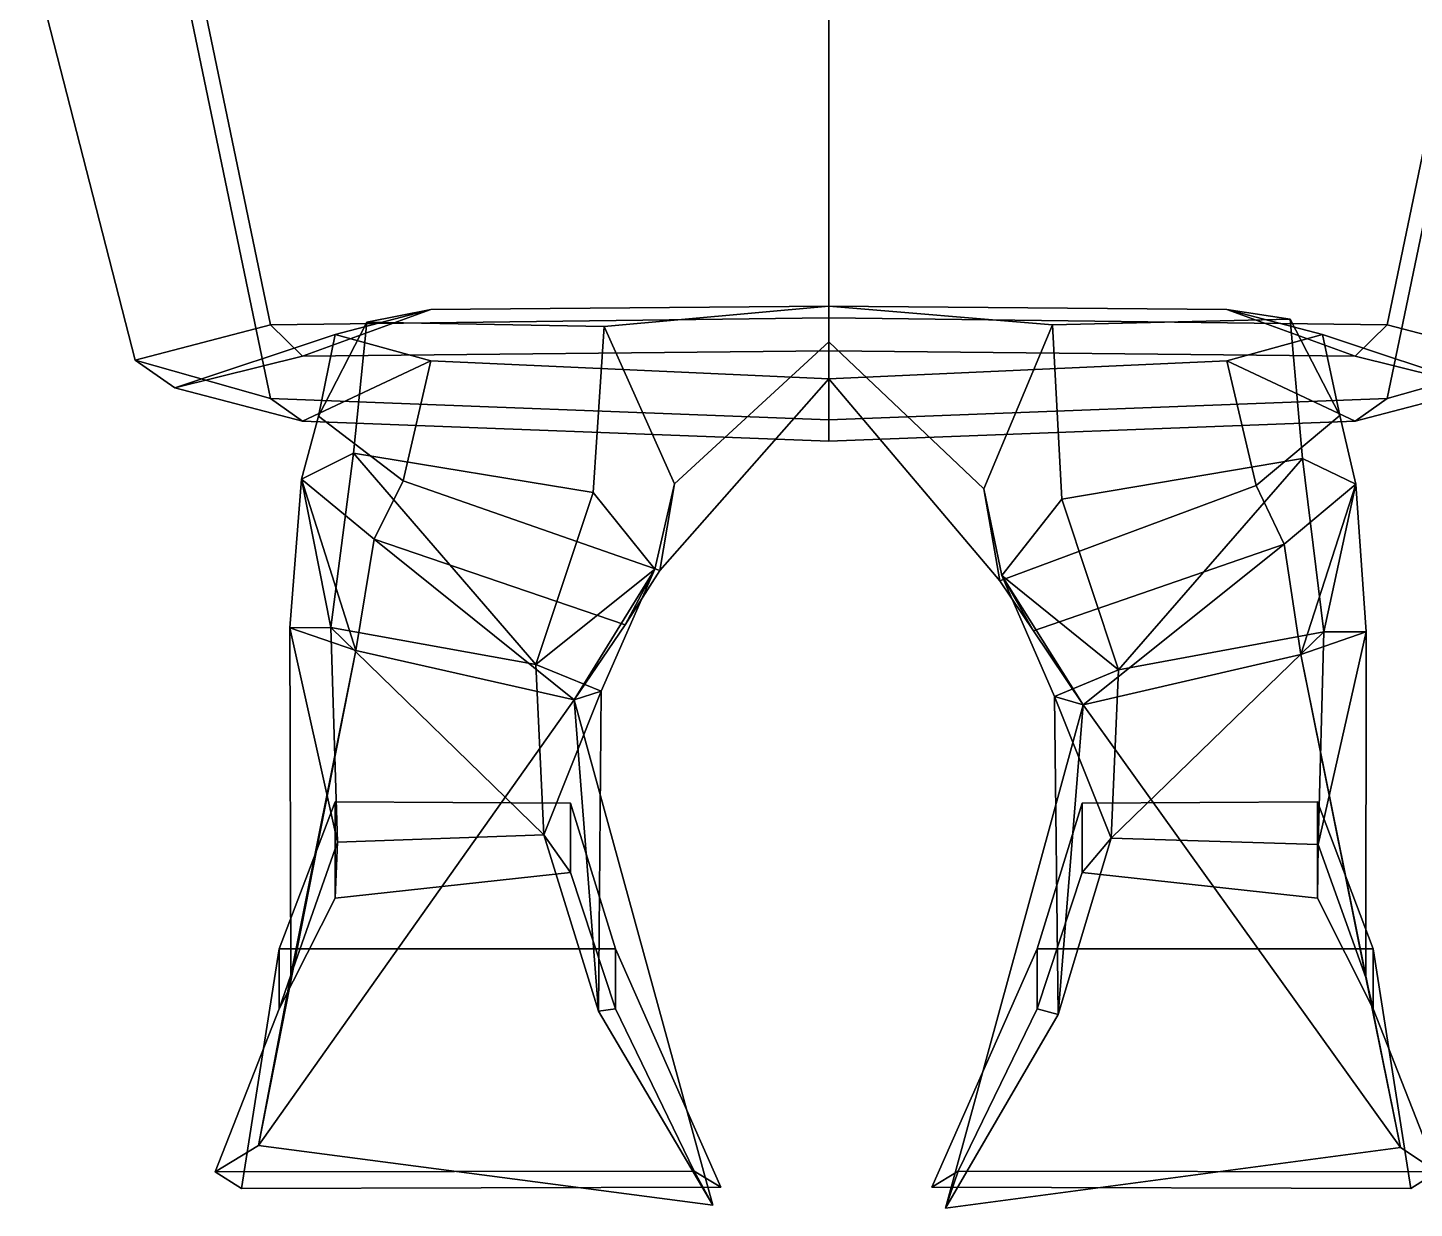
# Model space of a CAD drawing. Extents: x -239 to 241, y -156 to 322.
# Drawn here: x -113.9 to 80.6, y -155.8 to 9.8 of the extents above; entities that cross this region are included whole.
import ezdxf

# ---------------------------------------------------------------- set-up
doc = ezdxf.new("R2010")
doc.units = 0

msp = doc.modelspace()

# ---------------------------------------------------------------- linework, layer by layer
for points in [[(-1.538232, -30.920273, 133.082947), (-1.538233, 28.859604, 136.120377), (-92.022049, 26.800735, 99.036308), (-79.828682, -31.93074, 96.052139)], [(-1.538232, -30.920273, 133.082947), (76.752228, -31.930748, 96.052132), (88.945587, 26.800735, 99.036293), (-1.538233, 28.859604, 136.120377)], [(-92.022049, 26.800735, 99.036308), (-113.886131, 21.863098, 8.003071), (-98.840919, -36.868378, 5.018907), (-79.828682, -31.93074, 96.052139)], [(88.945587, 26.800735, 99.036293), (76.752228, -31.930748, 96.052132), (95.764473, -36.868378, 5.018892), (110.809677, 21.863098, 8.003054)], [(-98.840919, -36.868378, 5.018907), (-113.886131, 21.863098, 8.003071), (-92.022041, 16.486343, -91.12606), (-79.828674, -42.245132, -94.110229)], [(95.764473, -36.868378, 5.018892), (76.752243, -42.245132, -94.110237), (88.945595, 16.486343, -91.126076), (110.809677, 21.863098, 8.003054)], [(-79.828674, -42.245132, -94.110229), (-92.022041, 16.486343, -91.12606), (-1.539248, 14.529755, -128.197067), (-1.538217, -45.257271, -131.242752)], [(76.752243, -42.245132, -94.110237), (-1.538217, -45.257271, -131.242752), (-1.539248, 14.529755, -128.197067), (88.945595, 16.486343, -91.126076)], [(-75.352875, -36.303551, 86.690491), (-93.24617, -40.744095, 4.82198), (-70.761307, -33.290817, 5.200681), (-57.364986, -29.763466, 70.233231)], [(-1.538232, -30.920273, 133.082947), (-79.828682, -31.93074, 96.052139), (-75.352875, -36.303551, 86.690491), (-1.538231, -35.55854, 119.453537)], [(-1.538231, -35.55854, 119.453537), (-75.352875, -36.303551, 86.690491), (-57.364986, -29.763466, 70.233231), (-1.53823, -29.288834, 96.806046)], [(-57.364986, -29.763466, 70.233231), (-70.761307, -33.290817, 5.200681), (-73.097176, -44.735931, 2.189521), (-66.323631, -31.560204, 45.637444)], [(-1.53823, -29.288834, 96.806046), (-57.364986, -29.763466, 70.233231), (-66.323631, -31.560204, 45.637444), (-33.024525, -32.146942, 74.229172)], [(-1.538225, -34.282341, 4.742686), (-1.53823, -29.288834, 96.806046), (-33.024525, -32.146942, 74.229172), (-23.161472, -54.210777, 9.167917)], [(-1.538232, -30.920273, 133.082947), (-1.538231, -35.55854, 119.453537), (72.276413, -36.303551, 86.690475), (76.752228, -31.930748, 96.052132)], [(-1.538231, -35.55854, 119.453537), (-1.53823, -29.288834, 96.806046), (54.288532, -29.763466, 70.233223), (72.276413, -36.303551, 86.690475)], [(-1.53823, -29.288834, 96.806046), (29.818375, -31.936752, 74.678825), (63.172447, -31.098282, 46.181923), (54.288532, -29.763466, 70.233223)], [(20.184103, -54.905731, 9.652626), (29.818375, -31.936752, 74.678825), (-1.53823, -29.288834, 96.806046), (-1.538225, -34.282341, 4.742686)], [(31.141991, -56.342476, 38.603554), (64.906853, -50.67762, 22.497366), (63.172447, -31.098282, 46.181923), (29.818375, -31.936752, 74.678825)], [(54.288532, -29.763466, 70.233223), (63.172447, -31.098282, 46.181923), (70.098206, -44.647964, 2.808331), (67.68486, -33.290825, 5.20067)], [(72.276413, -36.303551, 86.690475), (54.288532, -29.763466, 70.233223), (67.68486, -33.290825, 5.20067), (90.169724, -40.744095, 4.821966)], [(64.906853, -50.67762, 22.497366), (72.355293, -54.245247, 2.728779), (70.098206, -44.647964, 2.808331), (63.172447, -31.098282, 46.181923)], [(-79.828682, -31.93074, 96.052139), (-98.840919, -36.868378, 5.018907), (-93.24617, -40.744095, 4.82198), (-75.352875, -36.303551, 86.690491)], [(-68.222511, -49.928703, 21.659174), (-66.323631, -31.560204, 45.637444), (-73.097176, -44.735931, 2.189521), (-75.504799, -53.549057, 1.783484)], [(-34.58675, -55.451401, 38.27195), (-33.024525, -32.146942, 74.229172), (-66.323631, -31.560204, 45.637444), (-68.222511, -49.928703, 21.659174)], [(-34.58675, -55.451401, 38.27195), (-25.922613, -66.182182, 11.088014), (-23.161472, -54.210777, 9.167917), (-33.024525, -32.146942, 74.229172)], [(31.141991, -56.342476, 38.603554), (29.818375, -31.936752, 74.678825), (20.184103, -54.905731, 9.652626), (22.711731, -67.067459, 11.284147)], [(76.752228, -31.930748, 96.052132), (72.276413, -36.303551, 86.690475), (90.169724, -40.744095, 4.821966), (95.764473, -36.868378, 5.018892)], [(-93.24617, -40.744095, 4.82198), (-75.352867, -45.431328, -81.594795), (-57.364979, -36.976067, -62.742752), (-70.761307, -33.290817, 5.200681)], [(-70.761307, -33.290817, 5.200681), (-57.364979, -36.976067, -62.742752), (-61.256599, -53.809906, -42.56797), (-73.097176, -44.735931, 2.189521)], [(-1.538219, -39.475952, -91.009972), (-1.538225, -34.282341, 4.742686), (-23.161472, -54.210777, 9.167917), (-25.229094, -66.377258, -61.47147)], [(20.184103, -54.905731, 9.652626), (-1.538225, -34.282341, 4.742686), (-1.538219, -39.475952, -91.009972), (22.422703, -67.834152, -61.011898)], [(67.68486, -33.290825, 5.20067), (70.098206, -44.647964, 2.808331), (58.365261, -54.431587, -42.017048), (54.28854, -36.976074, -62.74276)], [(90.169724, -40.744095, 4.821966), (67.68486, -33.290825, 5.20067), (54.28854, -36.976074, -62.74276), (72.276428, -45.431335, -81.59481)], [(-98.840919, -36.868378, 5.018907), (-79.828674, -42.245132, -94.110229), (-75.352867, -45.431328, -81.594795), (-93.24617, -40.744095, 4.82198)], [(95.764473, -36.868378, 5.018892), (90.169724, -40.744095, 4.821966), (72.276428, -45.431335, -81.59481), (76.752243, -42.245132, -94.110237)], [(-75.352867, -45.431328, -81.594795), (-1.538218, -48.246155, -114.463013), (-1.538219, -39.475952, -91.009972), (-57.364979, -36.976067, -62.742752)], [(-57.364979, -36.976067, -62.742752), (-1.538219, -39.475952, -91.009972), (-25.229094, -66.377258, -61.47147), (-61.256599, -53.809906, -42.56797)], [(54.28854, -36.976074, -62.74276), (58.365261, -54.431587, -42.017048), (22.422703, -67.834152, -61.011898), (-1.538219, -39.475952, -91.009972)], [(72.276428, -45.431335, -81.59481), (54.28854, -36.976074, -62.74276), (-1.538219, -39.475952, -91.009972), (-1.538218, -48.246155, -114.463013)], [(-79.828674, -42.245132, -94.110229), (-1.538217, -45.257271, -131.242752), (-1.538218, -48.246155, -114.463013), (-75.352867, -45.431328, -81.594795)], [(76.752243, -42.245132, -94.110237), (72.276428, -45.431335, -81.59481), (-1.538218, -48.246155, -114.463013), (-1.538217, -45.257271, -131.242752)], [(72.355293, -54.245247, 2.728779), (62.322983, -62.696274, -15.267257), (58.365261, -54.431587, -42.017048), (70.098206, -44.647964, 2.808331)], [(-75.504799, -53.549057, 1.783484), (-73.097176, -44.735931, 2.189521), (-61.256599, -53.809906, -42.56797), (-65.317413, -61.987869, -16.055498)], [(-71.362564, -74.362587, 40.563946), (-68.222511, -49.928703, 21.659174), (-75.504799, -53.549057, 1.783484)], [(-42.645107, -79.551132, 55.381886), (-68.222511, -49.928703, 21.659174), (-71.362564, -74.362587, 40.563946)], [(-42.645107, -79.551132, 55.381886), (-34.58675, -55.451401, 38.27195), (-68.222511, -49.928703, 21.659174)], [(39.065907, -80.293228, 55.805305), (64.906853, -50.67762, 22.497366), (31.141991, -56.342476, 38.603554)], [(39.065907, -80.293228, 55.805305), (67.898338, -74.982292, 41.420589), (64.906853, -50.67762, 22.497366)], [(67.898338, -74.982292, 41.420589), (72.355293, -54.245247, 2.728779), (64.906853, -50.67762, 22.497366)], [(-71.362564, -74.362587, 40.563946), (-75.504799, -53.549057, 1.783484), (-77.151649, -74.392159, 22.569328)], [(-77.151649, -74.392159, 22.569328), (-75.504799, -53.549057, 1.783484), (-67.852089, -77.583382, 6.283531)], [(-67.852089, -77.583382, 6.283531), (-75.504799, -53.549057, 1.783484), (-65.317413, -61.987869, -16.055498)], [(-65.317413, -61.987869, -16.055498), (-61.256599, -53.809906, -42.56797), (-25.229094, -66.377258, -61.47147), (-30.117369, -74.00396, -19.750622)], [(-25.922613, -66.182182, 11.088014), (-30.117369, -74.00396, -19.750622), (-25.229094, -66.377258, -61.47147), (-23.161472, -54.210777, 9.167917)], [(62.322983, -62.696274, -15.267257), (27.166817, -74.83271, -19.495863), (22.422703, -67.834152, -61.011898), (58.365261, -54.431587, -42.017048)], [(64.672539, -78.167435, 7.0914), (62.322983, -62.696274, -15.267257), (72.355293, -54.245247, 2.728779)], [(73.834816, -74.966141, 23.515043), (64.672539, -78.167435, 7.0914), (72.355293, -54.245247, 2.728779)], [(67.898338, -74.982292, 41.420589), (73.834816, -74.966141, 23.515043), (72.355293, -54.245247, 2.728779)], [(-42.645107, -79.551132, 55.381886), (-25.922613, -66.182182, 11.088014), (-34.58675, -55.451401, 38.27195)], [(22.711731, -67.067459, 11.284147), (20.184103, -54.905731, 9.652626), (22.422703, -67.834152, -61.011898), (27.166817, -74.83271, -19.495863)], [(39.065907, -80.293228, 55.805305), (31.141991, -56.342476, 38.603554), (22.711731, -67.067459, 11.284147)], [(-67.852089, -77.583382, 6.283531), (-65.317413, -61.987869, -16.055498), (-37.244381, -84.506203, 2.64279)], [(-37.244381, -84.506203, 2.64279), (-65.317413, -61.987869, -16.055498), (-30.117369, -74.00396, -19.750622)], [(34.103142, -85.193443, 2.991173), (27.166817, -74.83271, -19.495863), (62.322983, -62.696274, -15.267257)], [(64.672539, -78.167435, 7.0914), (34.103142, -85.193443, 2.991173), (62.322983, -62.696274, -15.267257)], [(-42.645107, -79.551132, 55.381886), (-33.478405, -83.308151, 30.797609), (-25.922613, -66.182182, 11.088014)], [(-37.244381, -84.506203, 2.64279), (-30.117369, -74.00396, -19.750622), (-25.922613, -66.182182, 11.088014)], [(-33.478405, -83.308151, 30.797609), (-37.244381, -84.506203, 2.64279), (-25.922613, -66.182182, 11.088014)], [(39.065907, -80.293228, 55.805305), (22.711731, -67.067459, 11.284147), (30.105135, -84.04821, 31.086143)], [(34.103142, -85.193443, 2.991173), (22.711731, -67.067459, 11.284147), (27.166817, -74.83271, -19.495863)], [(30.105135, -84.04821, 31.086143), (22.711731, -67.067459, 11.284147), (34.103142, -85.193443, 2.991173)], [(-70.454247, -104.457069, 14.488461), (-71.362564, -74.362587, 40.563946), (-77.151649, -74.392159, 22.569328)], [(-76.966949, -123.133392, -8.987715), (-70.454247, -104.457069, 14.488461), (-77.151649, -74.392159, 22.569328)], [(-76.966949, -123.133392, -8.987715), (-77.151649, -74.392159, 22.569328), (-67.852089, -77.583382, 6.283531)], [(-41.522041, -103.437576, 30.080509), (-42.645107, -79.551132, 55.381886), (-71.362564, -74.362587, 40.563946)], [(-70.454247, -104.457069, 14.488461), (-41.522041, -103.437576, 30.080509), (-71.362564, -74.362587, 40.563946)], [(67.099861, -104.812523, 15.136261), (67.898338, -74.982292, 41.420589), (38.057426, -103.888931, 30.40345)], [(38.057426, -103.888931, 30.40345), (67.898338, -74.982292, 41.420589), (39.065907, -80.293228, 55.805305)], [(73.789398, -123.445663, -8.284024), (64.672539, -78.167435, 7.0914), (73.834816, -74.966141, 23.515043)], [(73.789398, -123.445663, -8.284024), (73.834816, -74.966141, 23.515043), (67.099861, -104.812523, 15.136261)], [(67.099861, -104.812523, 15.136261), (73.834816, -74.966141, 23.515043), (67.898338, -74.982292, 41.420589)], [(-81.535164, -147.008972, -43.558197), (-76.966949, -123.133392, -8.987715), (-67.852089, -77.583382, 6.283531)], [(-81.535164, -147.008972, -43.558197), (-67.852089, -77.583382, 6.283531), (-37.244381, -84.506203, 2.64279)], [(-41.522041, -103.437576, 30.080509), (-33.478405, -83.308151, 30.797609), (-42.645107, -79.551132, 55.381886)], [(78.613289, -147.271301, -42.826286), (34.103142, -85.193443, 2.991173), (64.672539, -78.167435, 7.0914)], [(78.613289, -147.271301, -42.826286), (64.672539, -78.167435, 7.0914), (73.789398, -123.445663, -8.284024)], [(38.057426, -103.888931, 30.40345), (39.065907, -80.293228, 55.805305), (30.105135, -84.04821, 31.086143)], [(-33.841187, -128.188492, -2.781046), (-33.478405, -83.308151, 30.797609), (-41.522041, -103.437576, 30.080509)], [(-33.841187, -128.188492, -2.781046), (-37.244381, -84.506203, 2.64279), (-33.478405, -83.308151, 30.797609)], [(-17.794834, -155.366287, -36.575897), (-81.535164, -147.008972, -43.558197), (-37.244381, -84.506203, 2.64279)], [(-17.794834, -155.366287, -36.575897), (-37.244381, -84.506203, 2.64279), (-33.841187, -128.188492, -2.781046)], [(14.823177, -155.810135, -36.571838), (30.619473, -128.625183, -2.569134), (34.103142, -85.193443, 2.991173)], [(14.823177, -155.810135, -36.571838), (34.103142, -85.193443, 2.991173), (78.613289, -147.271301, -42.826286)], [(30.619473, -128.625183, -2.569134), (38.057426, -103.888931, 30.40345), (30.105135, -84.04821, 31.086143)], [(30.619473, -128.625183, -2.569134), (30.105135, -84.04821, 31.086143), (34.103142, -85.193443, 2.991173)], [(-31.473774, -119.444244, 102.617195), (-37.787899, -98.998032, 87.801697), (-70.777412, -98.812729, 87.801697), (-78.613716, -119.444244, 102.617195)], [(-78.613716, -119.444244, 102.617195), (-70.777412, -98.812729, 87.801697), (-70.777412, -112.334427, 35.947453), (-78.613716, -127.827744, 43.725594)], [(-37.787899, -98.998032, 87.801697), (-37.787899, -108.736435, 35.947453), (-70.777412, -112.334427, 35.947453), (-70.777412, -98.812729, 87.801697)], [(-31.473774, -119.444244, 102.617195), (-31.473774, -127.827744, 43.725594), (-37.787899, -108.736435, 35.947453), (-37.787899, -98.998032, 87.801697)], [(27.673773, -119.444244, 102.617195), (74.813721, -119.444244, 102.617195), (66.977409, -98.812729, 87.801697), (33.987896, -98.998032, 87.801697)], [(27.673773, -119.444244, 102.617195), (33.987896, -98.998032, 87.801697), (33.987896, -108.736435, 35.947453), (27.673773, -127.827744, 43.725594)], [(33.987896, -98.998032, 87.801697), (66.977409, -98.812729, 87.801697), (66.977409, -112.334427, 35.947453), (33.987896, -108.736435, 35.947453)], [(74.813721, -119.444244, 102.617195), (74.813721, -127.827744, 43.725594), (66.977409, -112.334427, 35.947453), (66.977409, -98.812729, 87.801697)], [(-76.966949, -123.133392, -8.987715), (-78.613716, -127.827744, 43.725594), (-70.777412, -112.334427, 35.947453), (-70.454247, -104.457069, 14.488461)], [(-41.522041, -103.437576, 30.080509), (-70.454247, -104.457069, 14.488461), (-70.777412, -112.334427, 35.947453), (-37.787899, -108.736435, 35.947453)], [(-33.841187, -128.188492, -2.781046), (-41.522041, -103.437576, 30.080509), (-37.787899, -108.736435, 35.947453), (-31.473774, -127.827744, 43.725594)], [(30.619473, -128.625183, -2.569134), (27.673773, -127.827744, 43.725594), (33.987896, -108.736435, 35.947453), (38.057426, -103.888931, 30.40345)], [(38.057426, -103.888931, 30.40345), (33.987896, -108.736435, 35.947453), (66.977409, -112.334427, 35.947453), (67.099861, -104.812523, 15.136261)], [(73.789398, -123.445663, -8.284024), (67.099861, -104.812523, 15.136261), (66.977409, -112.334427, 35.947453), (74.813721, -127.827744, 43.725594)], [(-83.890282, -153.02951, 102.617195), (-78.613716, -119.444244, 102.617195), (-78.613716, -127.827744, 43.725594), (-87.594154, -150.723206, 36.317848)], [(-16.70689, -152.844193, 102.617195), (-31.473774, -119.444244, 102.617195), (-78.613716, -119.444244, 102.617195), (-83.890282, -153.02951, 102.617195)], [(-16.70689, -152.844193, 102.617195), (-20.410763, -150.61731, 32.613968), (-31.473774, -127.827744, 43.725594), (-31.473774, -119.444244, 102.617195)], [(12.906889, -152.844193, 102.617195), (80.090286, -153.02951, 102.617195), (74.813721, -119.444244, 102.617195), (27.673773, -119.444244, 102.617195)], [(12.906889, -152.844193, 102.617195), (27.673773, -119.444244, 102.617195), (27.673773, -127.827744, 43.725594), (16.610764, -150.61731, 32.613968)], [(80.090286, -153.02951, 102.617195), (83.794151, -150.723206, 36.317848), (74.813721, -127.827744, 43.725594), (74.813721, -119.444244, 102.617195)], [(-81.535164, -147.008972, -43.558197), (-87.594154, -150.723206, 36.317848), (-78.613716, -127.827744, 43.725594), (-76.966949, -123.133392, -8.987715)], [(78.613289, -147.271301, -42.826286), (73.789398, -123.445663, -8.284024), (74.813721, -127.827744, 43.725594), (83.794151, -150.723206, 36.317848)], [(-17.794834, -155.366287, -36.575897), (-33.841187, -128.188492, -2.781046), (-31.473774, -127.827744, 43.725594), (-20.410763, -150.61731, 32.613968)], [(14.823177, -155.810135, -36.571838), (16.610764, -150.61731, 32.613968), (27.673773, -127.827744, 43.725594), (30.619473, -128.625183, -2.569134)], [(-81.535164, -147.008972, -43.558197), (-17.794834, -155.366287, -36.575897), (-20.410763, -150.61731, 32.613968), (-87.594154, -150.723206, 36.317848)], [(78.613289, -147.271301, -42.826286), (83.794151, -150.723206, 36.317848), (16.610764, -150.61731, 32.613968), (14.823177, -155.810135, -36.571838)], [(-83.890282, -153.02951, 102.617195), (-87.594154, -150.723206, 36.317848), (-20.410763, -150.61731, 32.613968), (-16.70689, -152.844193, 102.617195)], [(80.090286, -153.02951, 102.617195), (12.906889, -152.844193, 102.617195), (16.610764, -150.61731, 32.613968), (83.794151, -150.723206, 36.317848)]]:
    msp.add_3dface(points)

doc.saveas('drawing.dxf')
